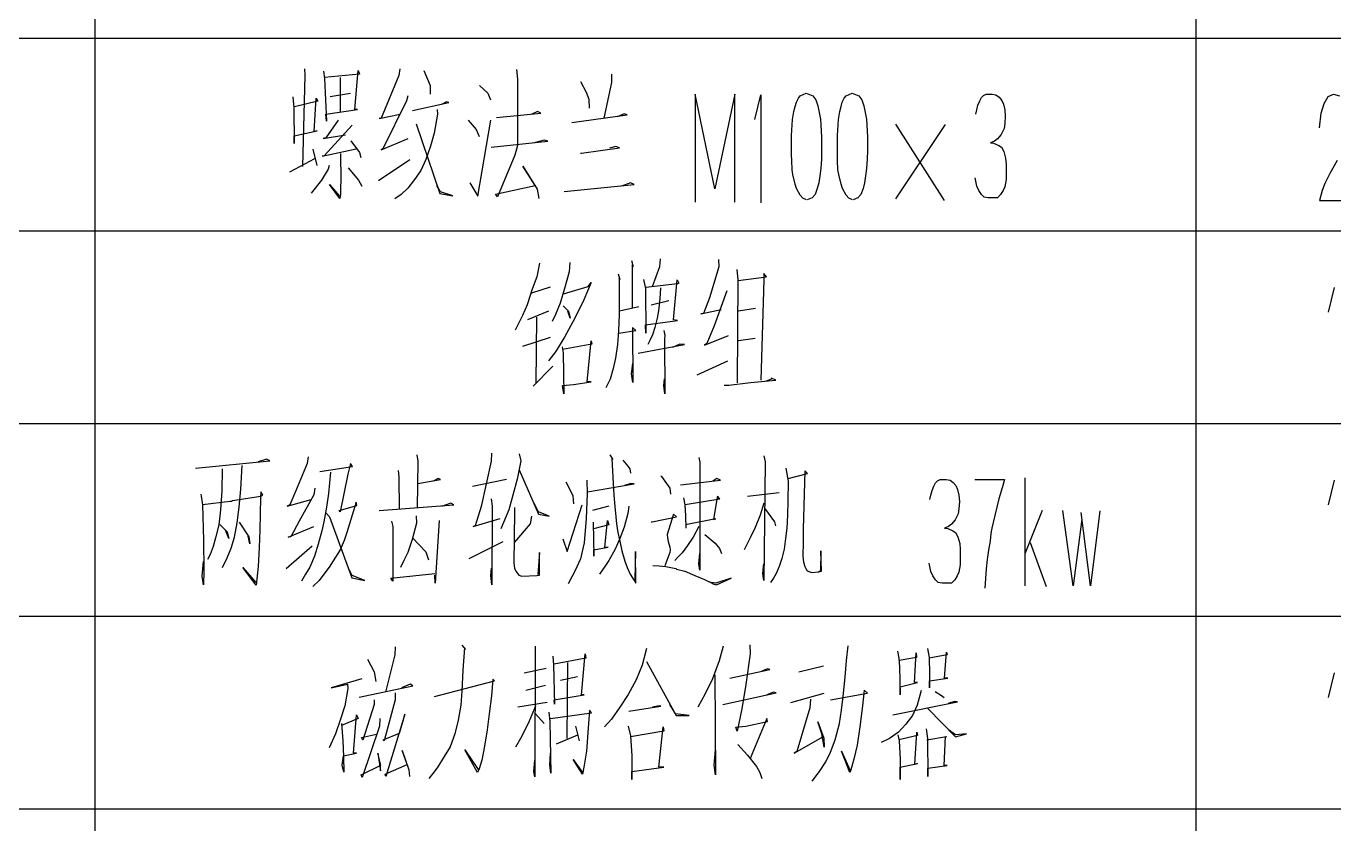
# Model space of a CAD drawing. Extents: x 0 to 8410, y 0 to 11890.
# Drawn here: x 6985 to 7460, y 2054.5 to 2344.4 of the extents above; entities that cross this region are included whole.
import ezdxf

# ---------------------------------------------------------------- set-up
doc = ezdxf.new("R2010")
doc.units = 0
doc.header["$MEASUREMENT"] = 0
doc.layers.add('6', color=7, linetype='Continuous')
doc.layers.add('9', color=7, linetype='Continuous')

# ---------------------------------------------------------------- blocks, each defined once
blk = doc.blocks.new('BLKENT896')
at = {"layer": '9', "color": 2, "linetype": 'Continuous'}
for p, q in [((7119.08, 2118.82), (7118.95, 2115.88)), ((7143.27, 2119.41), (7144.57, 2117.84)), ((7169.93, 2119.02), (7169.8, 2071.57)), ((7238.17, 2119.02), (7236.73, 2113.73)), ((7247.84, 2119.61), (7247.97, 2116.27)), ((7283, 2113.92), (7283.53, 2119.22)), ((7109.02, 2114.31), (7111.37, 2109.8)), ((7118.95, 2115.88), (7115.55, 2102.35)), ((7144.18, 2118.43), (7143.66, 2110.39)), ((7144.57, 2117.84), (7144.18, 2118.43)), ((7176.34, 2115.49), (7176.6, 2112.35)), ((7188.23, 2114.71), (7176.73, 2112.55)), ((7186.67, 2101.37), (7188.1, 2116.27)), ((7188.1, 2116.27), (7188.23, 2114.71)), ((7210.33, 2118.24), (7208.76, 2112.16)), ((7247.97, 2116.27), (7246.4, 2105.1)), ((7282.48, 2107.84), (7283, 2113.92)), ((7301.44, 2117.25), (7301.96, 2114.71)), ((7301.96, 2114.71), (7302.22, 2111.57)), ((7308.36, 2114.9), (7302.09, 2113.92)), ((7307.71, 2105.88), (7308.23, 2116.67)), ((7308.23, 2116.67), (7308.36, 2114.9)), ((7312.42, 2118.24), (7312.94, 2114.9)), ((7319.48, 2115.88), (7312.94, 2114.71)), ((7312.94, 2114.9), (7313.07, 2109.02)), ((7318.56, 2107.45), (7319.34, 2116.86)), ((7319.34, 2116.86), (7319.48, 2115.88)), ((7111.37, 2109.8), (7112.03, 2106.27)), ((7143.66, 2110.39), (7143.27, 2102.75)), ((7173.85, 2110.98), (7165.88, 2109.22)), ((7176.6, 2112.35), (7176.86, 2098.04)), ((7181.57, 2113.14), (7181.44, 2085.49)), ((7208.76, 2112.16), (7206.53, 2106.86)), ((7210.33, 2113.53), (7221.04, 2093.92)), ((7236.73, 2113.73), (7234.25, 2107.25)), ((7240.65, 2107.45), (7255.16, 2110.59)), ((7254.25, 2110.78), (7252.16, 2110)), ((7255.16, 2110.59), (7254.25, 2110.78)), ((7265.62, 2109.8), (7274.64, 2111.96)), ((7302.22, 2111.57), (7302.48, 2101.37)), ((7313.07, 2109.02), (7313.07, 2103.92)), ((7458.01, 2100.4), (7460.23, 2109.4)), ((7106.93, 2107.25), (7095.82, 2103.92)), ((7095.82, 2103.92), (7101.7, 2105.29)), ((7101.7, 2105.29), (7101.83, 2103.73)), ((7106.01, 2100.59), (7125.49, 2104.71)), ((7124.44, 2105.29), (7121.31, 2103.92)), ((7125.1, 2104.9), (7124.44, 2105.29)), ((7125.49, 2104.71), (7125.1, 2104.9)), ((7133.33, 2100.78), (7155.16, 2106.47)), ((7154.51, 2107.06), (7153.99, 2100.98)), ((7155.16, 2106.47), (7154.51, 2107.06)), ((7166.53, 2103.14), (7173.59, 2104.9)), ((7179.08, 2106.67), (7185.23, 2108.04)), ((7206.53, 2106.86), (7203.66, 2101.57)), ((7234.25, 2107.25), (7231.63, 2101.76)), ((7235.16, 2108.63), (7235.42, 2072.35)), ((7246.4, 2105.1), (7244.97, 2096.27)), ((7281.7, 2100.78), (7282.48, 2107.84)), ((7302.48, 2104.31), (7308.76, 2105.88)), ((7302.48, 2101.37), (7302.48, 2104.31)), ((7308.76, 2105.88), (7307.71, 2105.88)), ((7313.07, 2106.47), (7319.74, 2107.45)), ((7313.07, 2103.92), (7313.07, 2106.47)), ((7319.74, 2107.45), (7318.56, 2107.45)), ((7101.83, 2103.73), (7100.78, 2097.45)), ((7111.37, 2099.61), (7111.37, 2097.84)), ((7119.08, 2099.61), (7115.03, 2084.71)), ((7119.08, 2102.16), (7119.08, 2099.61)), ((7143.27, 2102.75), (7142.87, 2097.65)), ((7153.99, 2100.98), (7153.2, 2094.51)), ((7176.73, 2099.61), (7187.71, 2101.37)), ((7176.86, 2098.04), (7176.73, 2099.61)), ((7187.71, 2101.37), (7186.67, 2101.37)), ((7203.66, 2101.57), (7200.65, 2096.86)), ((7231.63, 2101.76), (7229.02, 2096.86)), ((7238.04, 2097.84), (7257.38, 2102.16)), ((7256.47, 2102.35), (7253.99, 2101.37)), ((7257.38, 2102.16), (7256.47, 2102.35)), ((7262.74, 2098.63), (7274.9, 2101.96)), ((7269.93, 2099.8), (7269.67, 2096.67)), ((7277.12, 2099.61), (7290.59, 2101.96)), ((7281.17, 2095.88), (7281.7, 2100.78)), ((7289.41, 2103.14), (7288.76, 2097.45)), ((7290.59, 2101.96), (7289.41, 2103.14)), ((7310.06, 2102.94), (7308.63, 2097.65)), ((7315.16, 2102.55), (7317.51, 2101.18)), ((7317.51, 2101.18), (7318.43, 2100.39)), ((7100.78, 2097.45), (7099.08, 2092.16)), ((7111.37, 2097.84), (7107.32, 2084.9)), ((7142.87, 2097.65), (7141.96, 2092.16)), ((7174.25, 2098.63), (7163.53, 2096.86)), ((7170.06, 2097.25), (7167.32, 2090.98)), ((7174.9, 2095.1), (7175.16, 2091.76)), ((7175.42, 2092.75), (7190.33, 2094.9)), ((7189.67, 2095.88), (7189.28, 2090.98)), ((7190.33, 2094.9), (7189.67, 2095.88)), ((7200.65, 2096.86), (7197.65, 2092.55)), ((7203.92, 2095.49), (7215.55, 2097.25)), ((7214.9, 2097.45), (7212.55, 2096.86)), ((7215.55, 2097.25), (7214.9, 2097.45)), ((7220.91, 2094.51), (7218.82, 2097.84)), ((7244.97, 2096.27), (7243.27, 2088.24)), ((7269.67, 2096.67), (7264.97, 2080.78)), ((7280.39, 2090.98), (7281.17, 2095.88)), ((7288.76, 2097.45), (7287.84, 2089.8)), ((7299.74, 2094.12), (7323.27, 2098.82)), ((7308.63, 2097.65), (7306.93, 2093.92)), ((7312.55, 2096.47), (7322.61, 2086.08)), ((7322.22, 2099.02), (7319.87, 2098.24)), ((7323.27, 2098.82), (7322.22, 2099.02)), ((7099.08, 2092.16), (7097.38, 2087.25)), ((7105.62, 2092.75), (7099.48, 2090.2)), ((7099.48, 2090.98), (7100, 2084.71)), ((7103.92, 2080.2), (7104.97, 2094.12)), ((7104.97, 2094.12), (7105.62, 2092.75)), ((7113.46, 2092.75), (7113.33, 2090)), ((7122.48, 2094.31), (7115.69, 2071.76)), ((7120.65, 2087.45), (7122.22, 2092.75)), ((7122.22, 2092.75), (7122.48, 2094.31)), ((7141.96, 2092.16), (7140.65, 2087.25)), ((7153.2, 2094.51), (7152.42, 2088.63)), ((7167.32, 2090.98), (7164.57, 2085.49)), ((7170.06, 2094.51), (7173.2, 2090.98)), ((7175.16, 2091.76), (7175.55, 2072.94)), ((7189.28, 2090.98), (7188.5, 2080.98)), ((7197.65, 2092.55), (7195.03, 2089.8)), ((7225.88, 2093.92), (7220.91, 2094.51)), ((7221.04, 2093.92), (7225.88, 2093.92)), ((7246.4, 2090), (7254.25, 2091.76)), ((7253.99, 2092.75), (7247.97, 2078.24)), ((7254.25, 2091.76), (7253.99, 2092.75)), ((7274.38, 2086.08), (7272.55, 2091.57)), ((7272.55, 2091.57), (7274.77, 2085.69)), ((7278.82, 2085.1), (7280.39, 2090.98)), ((7304.57, 2090.78), (7301.83, 2087.84)), ((7306.93, 2093.92), (7304.57, 2090.78)), ((7097.38, 2087.25), (7095.03, 2082.16)), ((7106.8, 2085.88), (7112.29, 2087.06)), ((7107.32, 2084.9), (7106.8, 2085.88)), ((7113.33, 2090), (7107.06, 2071.37)), ((7114.64, 2085.1), (7120.65, 2087.45)), ((7140.65, 2087.25), (7138.95, 2082.55)), ((7152.42, 2088.63), (7151.5, 2082.75)), ((7164.57, 2085.49), (7162.74, 2082.35)), ((7177.65, 2083.53), (7185.36, 2086.86)), ((7184.57, 2090), (7185.88, 2084.71)), ((7203.66, 2090), (7204.57, 2086.47)), ((7216.6, 2088.24), (7204.57, 2086.08)), ((7204.57, 2086.47), (7204.97, 2079.22)), ((7214.77, 2075.1), (7216.34, 2089.8)), ((7216.34, 2089.8), (7216.6, 2088.24)), ((7242.74, 2089.61), (7246.4, 2090)), ((7243.27, 2088.24), (7242.74, 2089.61)), ((7263.92, 2080.2), (7274.38, 2086.08)), ((7274.9, 2082.35), (7273.98, 2087.25)), ((7274.77, 2085.69), (7274.9, 2082.35)), ((7287.84, 2089.8), (7286.8, 2083.14)), ((7298.56, 2085.49), (7295.55, 2084.12)), ((7301.83, 2087.84), (7298.56, 2085.49)), ((7301.57, 2086.86), (7302.09, 2084.71)), ((7308.76, 2086.67), (7301.96, 2085.1)), ((7307.84, 2076.08), (7308.49, 2087.84)), ((7308.49, 2087.84), (7308.76, 2086.67)), ((7311.89, 2089.02), (7312.42, 2085.49)), ((7319.34, 2086.08), (7312.15, 2084.9)), ((7312.42, 2085.49), (7312.55, 2071.76)), ((7318.43, 2075.69), (7318.95, 2086.27)), ((7318.95, 2086.27), (7319.34, 2086.08)), ((7322.61, 2086.86), (7320, 2088.63)), ((7322.61, 2086.08), (7326.53, 2087.25)), ((7326.53, 2087.25), (7322.61, 2086.86)), ((7100, 2084.71), (7100.26, 2079.02)), ((7115.03, 2084.71), (7114.64, 2085.1)), ((7123.4, 2076.08), (7121.57, 2081.18)), ((7121.57, 2081.18), (7124.05, 2074.12)), ((7138.95, 2082.55), (7136.86, 2079.02)), ((7148.89, 2073.14), (7144.31, 2081.37)), ((7144.31, 2081.37), (7149.15, 2074.31)), ((7151.5, 2082.75), (7150.46, 2077.65)), ((7188.5, 2080.98), (7187.58, 2075.1)), ((7234.9, 2075.88), (7235.42, 2081.37)), ((7243.53, 2083.33), (7247.06, 2079.41)), ((7264.97, 2080.78), (7263.92, 2080.2)), ((7275.42, 2077.06), (7277.12, 2080.59)), ((7277.12, 2080.59), (7278.82, 2085.1)), ((7284.18, 2073.14), (7281.17, 2080.98)), ((7281.17, 2080.98), (7284.31, 2073.92)), ((7286.8, 2083.14), (7285.62, 2078.04)), ((7302.09, 2084.71), (7302.48, 2077.84)), ((7099.74, 2075.88), (7100.26, 2079.22)), ((7100.39, 2073.33), (7099.74, 2075.88)), ((7100.26, 2079.22), (7104.97, 2080.2)), ((7100.26, 2079.02), (7100.39, 2073.33)), ((7104.97, 2080.2), (7103.92, 2080.2)), ((7106.67, 2072.35), (7113.86, 2075.88)), ((7113.86, 2075.88), (7112.68, 2080.2)), ((7112.68, 2080.2), (7113.72, 2073.73)), ((7113.72, 2073.73), (7113.72, 2075.88)), ((7115.42, 2072.55), (7123.4, 2076.08)), ((7136.86, 2079.02), (7134.25, 2074.9)), ((7150.46, 2077.65), (7149.54, 2074.51)), ((7169.41, 2073.53), (7169.8, 2077.65)), ((7175.16, 2075.88), (7175.42, 2080.2)), ((7175.55, 2072.94), (7175.16, 2075.88)), ((7187.06, 2072.55), (7183.66, 2077.84)), ((7183.66, 2077.84), (7187.06, 2073.14)), ((7204.97, 2079.22), (7204.97, 2070.59)), ((7235.42, 2072.35), (7234.9, 2075.88)), ((7247.06, 2079.41), (7250.33, 2075.29)), ((7273.2, 2073.53), (7275.42, 2077.06)), ((7285.62, 2078.04), (7284.57, 2074.12)), ((7302.48, 2077.84), (7302.48, 2076.86)), ((7302.48, 2076.86), (7302.48, 2070.59)), ((7302.48, 2075.1), (7308.76, 2076.47)), ((7308.76, 2076.47), (7307.84, 2076.08)), ((7107.06, 2071.37), (7106.67, 2072.35)), ((7115.69, 2071.76), (7115.42, 2072.55)), ((7124.05, 2074.12), (7124.18, 2071.76)), ((7132.68, 2072.75), (7131.24, 2070.98)), ((7134.25, 2074.9), (7132.68, 2072.75)), ((7149.54, 2074.51), (7148.89, 2073.14)), ((7169.8, 2071.57), (7169.41, 2073.53)), ((7187.58, 2075.1), (7187.06, 2072.55)), ((7204.97, 2073.53), (7216.6, 2075.1)), ((7204.97, 2070.59), (7204.97, 2073.53)), ((7216.6, 2075.1), (7214.77, 2075.1)), ((7250.33, 2075.29), (7251.5, 2073.14)), ((7251.5, 2073.14), (7252.16, 2070.98)), ((7270.46, 2070), (7273.2, 2073.53)), ((7284.57, 2074.12), (7284.18, 2073.14)), ((7302.48, 2070.59), (7302.48, 2075.1)), ((7312.55, 2074.71), (7319.48, 2075.69)), ((7312.55, 2071.76), (7312.55, 2074.71)), ((7319.48, 2075.69), (7318.43, 2075.69))]:
    blk.add_line(p, q, dxfattribs=at)
blk = doc.blocks.new('BLKENT897')
at = {"layer": '9', "color": 2, "linetype": 'Continuous'}
for p, q in [((7046.47, 2183.73), (7073.53, 2186.47)), ((7072.35, 2187.06), (7069.22, 2186.08)), ((7073.53, 2186.47), (7072.35, 2187.06)), ((7087.12, 2185.49), (7082.81, 2175.29)), ((7087.38, 2187.84), (7087.12, 2185.49)), ((7102.81, 2185.49), (7101.89, 2181.57)), ((7103.59, 2184.31), (7102.81, 2185.49)), ((7126.86, 2188.63), (7127.25, 2186.27)), ((7127.25, 2186.27), (7126.99, 2169.22)), ((7153.92, 2186.27), (7150.26, 2169.8)), ((7154.05, 2189.22), (7153.92, 2186.27)), ((7164.64, 2186.47), (7163.33, 2179.8)), ((7164.12, 2189.02), (7164.64, 2186.47)), ((7197.06, 2188.63), (7198.1, 2186.86)), ((7198.1, 2186.86), (7197.71, 2187.25)), ((7197.71, 2187.25), (7198.23, 2178.24)), ((7201.76, 2186.67), (7203.59, 2184.51)), ((7229.34, 2187.65), (7229.74, 2185.88)), ((7229.74, 2185.88), (7229.74, 2146.67)), ((7253, 2188.24), (7253.4, 2186.08)), ((7253.4, 2186.08), (7253, 2142.94)), ((7056.14, 2183.53), (7056.01, 2175.49)), ((7062.94, 2176.08), (7063.46, 2184.71)), ((7091.7, 2182.55), (7103.59, 2184.31)), ((7095.49, 2182.35), (7094.84, 2174.51)), ((7101.89, 2181.57), (7099.02, 2167.84)), ((7120.06, 2182.94), (7120.33, 2180.59)), ((7120.33, 2180.59), (7120.46, 2168.82)), ((7164.12, 2183.14), (7171.04, 2167.06)), ((7203.59, 2184.51), (7204.25, 2183.53)), ((7204.25, 2183.53), (7204.51, 2181.96)), ((7215.49, 2180.98), (7215.75, 2180.78)), ((7215.75, 2180.78), (7217.58, 2178.24)), ((7260.98, 2183.73), (7261.76, 2179.02)), ((7261.76, 2180), (7268.82, 2181.76)), ((7267.78, 2182.75), (7267.25, 2161.57)), ((7268.82, 2181.76), (7267.78, 2182.75)), ((7062.42, 2169.61), (7062.94, 2176.08)), ((7089.87, 2176.47), (7089.48, 2174.12)), ((7127.25, 2178.24), (7135.49, 2179.61)), ((7134.7, 2180), (7132.87, 2179.02)), ((7135.49, 2179.61), (7134.7, 2180)), ((7159.41, 2179.61), (7147.12, 2177.06)), ((7163.33, 2179.8), (7161.76, 2173.92)), ((7180.98, 2178.82), (7182.68, 2175.49)), ((7188.69, 2179.41), (7188.82, 2174.51)), ((7188.95, 2175.1), (7205.82, 2178.04)), ((7198.23, 2178.24), (7198.49, 2173.92)), ((7204.64, 2178.24), (7202.29, 2177.45)), ((7205.82, 2178.04), (7204.64, 2178.24)), ((7217.58, 2178.24), (7218.76, 2176.47)), ((7218.76, 2176.47), (7219.02, 2174.31)), ((7222.68, 2177.65), (7237.19, 2179.41)), ((7235.88, 2180), (7234.44, 2179.02)), ((7237.19, 2179.41), (7235.88, 2180)), ((7261.76, 2179.02), (7261.63, 2171.76)), ((7313.66, 2174), (7314.05, 2175.6)), ((7314.05, 2175.6), (7314.7, 2177.2)), ((7314.7, 2177.2), (7315.29, 2178.4)), ((7315.29, 2178.4), (7316.08, 2179.2)), ((7316.08, 2179.2), (7316.99, 2179.6)), ((7316.99, 2179.6), (7319.21, 2179.6)), ((7319.21, 2179.6), (7320.59, 2179.4)), ((7320.59, 2179.4), (7321.76, 2178.6)), ((7321.76, 2178.6), (7322.68, 2177.4)), ((7322.68, 2177.4), (7323.33, 2176)), ((7323.33, 2176), (7323.79, 2174)), ((7329.61, 2179.6), (7340.39, 2179.6)), ((7339.48, 2176.6), (7338.36, 2172.6)), ((7340.39, 2179.6), (7339.48, 2176.6)), ((7347.78, 2180.2), (7347.78, 2141)), ((7458.01, 2170.4), (7460.23, 2179.4)), ((7048.43, 2174.31), (7048.56, 2173.53)), ((7048.56, 2173.53), (7049.08, 2170.39)), ((7049.08, 2170.59), (7059.15, 2171.76)), ((7056.01, 2175.49), (7055.62, 2168.63)), ((7059.15, 2171.76), (7059.54, 2171.76)), ((7059.54, 2171.76), (7059.93, 2171.96)), ((7059.93, 2171.96), (7070.26, 2173.53)), ((7070.13, 2173.14), (7069.87, 2161.18)), ((7070.26, 2175.1), (7070.13, 2173.14)), ((7070.91, 2173.92), (7070.26, 2175.1)), ((7070.26, 2173.53), (7070.91, 2173.92)), ((7079.8, 2170), (7088.56, 2172.35)), ((7082.81, 2175.29), (7080.72, 2170.39)), ((7089.48, 2174.12), (7084.12, 2164.51)), ((7094.84, 2174.51), (7094.05, 2169.61)), ((7104.9, 2171.37), (7103.85, 2168.24)), ((7105.16, 2170.2), (7104.9, 2171.37)), ((7139.28, 2170.98), (7135.88, 2169.8)), ((7140.33, 2170.39), (7139.28, 2170.98)), ((7153.92, 2172.55), (7154.31, 2170)), ((7161.76, 2173.92), (7160.33, 2168.63)), ((7171.04, 2167.84), (7169.35, 2171.18)), ((7182.68, 2175.49), (7183.59, 2173.73)), ((7183.59, 2173.73), (7183.85, 2170.78)), ((7188.82, 2174.51), (7188.43, 2165.49)), ((7198.49, 2173.92), (7198.76, 2169.8)), ((7223.72, 2172.94), (7224.25, 2170.39)), ((7224.38, 2170.59), (7236.93, 2172.55)), ((7235.75, 2171.76), (7234.7, 2165.1)), ((7236.14, 2173.53), (7235.75, 2171.76)), ((7236.93, 2172.55), (7236.14, 2173.53)), ((7246.99, 2173.53), (7258.49, 2174.9)), ((7253, 2170.98), (7251.57, 2166.67)), ((7261.63, 2171.76), (7261.5, 2166.67)), ((7313.27, 2172.4), (7313.66, 2174)), ((7323.79, 2174), (7323.98, 2171.6)), ((7323.98, 2171.6), (7323.79, 2169)), ((7338.36, 2172.6), (7336.8, 2166.6)), ((7049.08, 2170.39), (7049.35, 2157.65)), ((7055.62, 2168.63), (7054.97, 2163.14)), ((7061.63, 2163.92), (7062.42, 2169.61)), ((7080.72, 2170.39), (7079.8, 2170)), ((7094.05, 2169.61), (7093.14, 2164.31)), ((7093.92, 2167.45), (7095.23, 2166.08)), ((7095.23, 2166.08), (7103.33, 2143.92)), ((7098.63, 2168.43), (7105.16, 2170.2)), ((7099.02, 2167.84), (7098.63, 2168.43)), ((7103.85, 2168.24), (7102.42, 2163.53)), ((7113.27, 2168.43), (7140.33, 2170.39)), ((7126.6, 2166.47), (7126.73, 2163.73)), ((7150.26, 2169.8), (7148.04, 2162.75)), ((7154.31, 2170), (7154.18, 2141.37)), ((7160.33, 2168.63), (7157.45, 2161.76)), ((7162.42, 2167.84), (7162.16, 2149.22)), ((7162.42, 2169.41), (7162.42, 2167.84)), ((7168.56, 2166.27), (7168.04, 2163.53)), ((7174.97, 2166.27), (7171.04, 2167.84)), ((7171.04, 2167.06), (7174.97, 2166.27)), ((7181.5, 2153.53), (7186.99, 2170.39)), ((7196.67, 2170), (7190.65, 2168.43)), ((7198.76, 2169.8), (7199.15, 2166.08)), ((7199.15, 2166.08), (7199.41, 2163.53)), ((7203.59, 2167.25), (7202.16, 2162.35)), ((7203.85, 2170), (7203.59, 2167.25)), ((7212.35, 2164.31), (7221.24, 2166.08)), ((7220.19, 2167.06), (7217.84, 2159.61)), ((7221.24, 2166.08), (7220.19, 2167.06)), ((7224.25, 2170.39), (7224.51, 2166.47)), ((7224.51, 2166.47), (7224.64, 2161.96)), ((7251.57, 2166.67), (7249.74, 2162.16)), ((7253.14, 2169.22), (7256.8, 2164.31)), ((7261.5, 2166.67), (7261.24, 2161.96)), ((7323.53, 2167.2), (7322.48, 2165)), ((7323.79, 2169), (7323.53, 2167.2)), ((7336.8, 2166.6), (7335.82, 2162)), ((7353.99, 2168.4), (7347.78, 2152.6)), ((7365.29, 2141), (7361.57, 2168.4)), ((7371.57, 2141), (7368.23, 2167.6)), ((7374.97, 2168.2), (7371.57, 2141)), ((7054.97, 2163.14), (7053.79, 2158.43)), ((7055.36, 2163.33), (7057.97, 2160.59)), ((7060.72, 2158.63), (7061.63, 2163.92)), ((7062.42, 2164.12), (7065.82, 2158.82)), ((7080.2, 2158.63), (7089.48, 2162.55)), ((7084.12, 2164.51), (7081.11, 2158.82)), ((7093.14, 2164.31), (7092.35, 2160.98)), ((7102.42, 2163.53), (7101.5, 2160.39)), ((7117.71, 2164.51), (7118.23, 2162.55)), ((7118.23, 2162.55), (7118.23, 2161.76)), ((7118.23, 2161.76), (7118.23, 2142.75)), ((7126.73, 2163.73), (7125.16, 2157.84)), ((7134.97, 2164.71), (7133.53, 2141.96)), ((7147.38, 2162.55), (7157.19, 2165.49)), ((7148.04, 2162.75), (7147.38, 2162.55)), ((7168.04, 2163.53), (7162.42, 2156.86)), ((7188.43, 2165.49), (7187.65, 2156.67)), ((7190.91, 2164.12), (7191.17, 2151.76)), ((7196.67, 2163.14), (7191.04, 2161.76)), ((7195.23, 2154.9), (7196.14, 2164.71)), ((7196.14, 2164.71), (7196.67, 2163.14)), ((7199.41, 2163.53), (7199.93, 2160.39)), ((7202.16, 2162.35), (7200.59, 2158.24)), ((7211.96, 2164.31), (7212.35, 2164.31)), ((7235.49, 2165.29), (7224.51, 2163.14)), ((7229.34, 2162.55), (7227.25, 2158.63)), ((7234.7, 2165.1), (7235.49, 2165.29)), ((7249.74, 2162.16), (7248.04, 2158.63)), ((7256.8, 2164.31), (7257.19, 2162.75)), ((7261.24, 2161.96), (7260.85, 2158.24)), ((7267.25, 2161.57), (7267.25, 2156.86)), ((7320, 2162.6), (7318.56, 2162)), ((7318.56, 2162), (7319.74, 2161.8)), ((7319.74, 2161.8), (7321.63, 2161)), ((7321.17, 2163.4), (7320, 2162.6)), ((7322.48, 2165), (7321.17, 2163.4)), ((7335.82, 2162), (7335.42, 2160)), ((7368.5, 2165.2), (7365.29, 2141)), ((7049.35, 2157.65), (7049.48, 2146.47)), ((7053.79, 2158.43), (7052.87, 2155.29)), ((7058.63, 2158.24), (7057.45, 2161.18)), ((7057.97, 2160.59), (7058.63, 2158.24)), ((7059.41, 2154.71), (7060.72, 2158.63)), ((7066.21, 2156.27), (7065.69, 2159.02)), ((7065.82, 2158.82), (7066.21, 2156.27)), ((7069.87, 2161.18), (7069.61, 2154.9)), ((7081.11, 2158.82), (7080.2, 2158.63)), ((7092.35, 2160.98), (7091.04, 2156.08)), ((7100.46, 2157.45), (7099.02, 2154.12)), ((7101.5, 2160.39), (7100.46, 2157.45)), ((7125.16, 2157.84), (7123.59, 2153.14)), ((7125.29, 2158.43), (7130.13, 2153.33)), ((7145.95, 2150.98), (7158.23, 2157.06)), ((7179.93, 2158.04), (7181.5, 2153.53)), ((7187.65, 2156.67), (7186.34, 2150.78)), ((7200.59, 2158.24), (7198.89, 2154.31)), ((7199.93, 2160.39), (7200.59, 2157.25)), ((7200.59, 2157.25), (7201.37, 2153.73)), ((7217.84, 2159.61), (7217.97, 2158.43)), ((7217.97, 2158.43), (7218.23, 2157.06)), ((7218.23, 2157.06), (7218.76, 2155.1)), ((7227.25, 2158.63), (7225.16, 2155.69)), ((7231.57, 2159.61), (7235.23, 2156.47)), ((7248.04, 2158.63), (7246.86, 2156.27)), ((7260.85, 2158.24), (7260.32, 2154.31)), ((7267.25, 2156.86), (7267.12, 2151.76)), ((7321.63, 2161), (7322.55, 2160.4)), ((7322.55, 2160.4), (7323.4, 2158.8)), ((7323.4, 2158.8), (7324.12, 2156.4)), ((7335.1, 2157.4), (7334.51, 2154)), ((7335.42, 2160), (7335.1, 2157.4)), ((7349.74, 2156.8), (7355.55, 2140.8)), ((7051.83, 2152.35), (7050.91, 2150.59)), ((7052.87, 2155.29), (7051.83, 2152.35)), ((7057.97, 2151.18), (7059.41, 2154.71)), ((7069.61, 2154.9), (7069.22, 2148.04)), ((7079.41, 2147.25), (7088.82, 2155.49)), ((7091.04, 2156.08), (7089.74, 2151.76)), ((7099.02, 2154.12), (7097.32, 2151.37)), ((7123.59, 2153.14), (7122.16, 2150.2)), ((7130.13, 2153.33), (7131.18, 2150.39)), ((7171.44, 2153.14), (7170.91, 2145.1)), ((7171.44, 2144.9), (7171.44, 2153.14)), ((7191.17, 2154.12), (7196.4, 2155.1)), ((7191.17, 2151.76), (7191.17, 2154.12)), ((7196.4, 2155.1), (7195.23, 2154.9)), ((7198.89, 2154.31), (7196.67, 2150.2)), ((7201.37, 2153.73), (7202.42, 2150)), ((7206.34, 2153.53), (7206.08, 2143.14)), ((7206.47, 2141.96), (7206.34, 2153.53)), ((7218.76, 2153.14), (7218.1, 2151.18)), ((7218.76, 2155.1), (7218.89, 2154.12)), ((7218.89, 2154.12), (7218.76, 2153.14)), ((7223.33, 2152.94), (7221.76, 2151.37)), ((7225.16, 2155.69), (7223.33, 2152.94)), ((7229.34, 2149.02), (7229.74, 2152.75)), ((7235.23, 2156.47), (7236.8, 2154.51)), ((7236.8, 2154.51), (7237.58, 2152.75)), ((7246.86, 2156.27), (7245.81, 2154.12)), ((7260.32, 2154.31), (7259.54, 2150.98)), ((7273.66, 2153.73), (7273.53, 2146.47)), ((7273.92, 2146.27), (7273.66, 2153.73)), ((7324.12, 2156.4), (7324.31, 2154.2)), ((7324.31, 2154.2), (7324.31, 2150.4)), ((7334.51, 2154), (7334.12, 2150.6)), ((7048.95, 2144.51), (7049.35, 2149.8)), ((7056.27, 2147.65), (7057.97, 2151.18)), ((7068.56, 2141.18), (7063.72, 2147.65)), ((7063.72, 2147.65), (7068.43, 2142.16)), ((7069.22, 2148.04), (7068.56, 2141.18)), ((7088.04, 2147.84), (7086.47, 2145.29)), ((7089.74, 2151.76), (7088.04, 2147.84)), ((7095.1, 2147.84), (7093.14, 2145.29)), ((7097.32, 2151.37), (7095.1, 2147.84)), ((7122.16, 2150.2), (7120.98, 2147.65)), ((7153.79, 2144.71), (7154.05, 2147.45)), ((7162.16, 2149.22), (7162.42, 2147.45)), ((7162.42, 2147.45), (7162.81, 2146.27)), ((7186.34, 2150.78), (7184.51, 2146.86)), ((7195.23, 2148.04), (7193.27, 2145.29)), ((7196.67, 2150.2), (7195.23, 2148.04)), ((7202.42, 2150), (7203.33, 2147.65)), ((7203.33, 2147.65), (7204.38, 2145.29)), ((7212.61, 2148.43), (7214.97, 2148.24)), ((7214.97, 2148.24), (7217.32, 2148.04)), ((7218.1, 2151.18), (7216.93, 2148.24)), ((7217.32, 2148.04), (7220.98, 2147.25)), ((7221.76, 2151.37), (7220.59, 2150.2)), ((7220.98, 2147.25), (7221.24, 2147.06)), ((7221.24, 2147.06), (7224.25, 2146.27)), ((7229.74, 2146.67), (7229.34, 2149.02)), ((7252.61, 2145.49), (7253, 2149.02)), ((7258.49, 2148.04), (7257.45, 2145.49)), ((7259.54, 2150.98), (7258.49, 2148.04)), ((7267.12, 2151.76), (7267.38, 2149.61)), ((7267.38, 2149.61), (7267.78, 2148.04)), ((7267.78, 2148.04), (7268.17, 2147.25)), ((7268.17, 2147.25), (7268.69, 2146.47)), ((7313.66, 2146.2), (7313, 2149.2)), ((7324.25, 2148.6), (7323.79, 2146)), ((7324.31, 2150.4), (7324.25, 2148.6)), ((7333.72, 2147.2), (7333.2, 2140.2)), ((7334.12, 2150.6), (7333.72, 2147.2)), ((7049.35, 2141.37), (7048.95, 2144.51)), ((7049.48, 2146.47), (7049.35, 2141.37)), ((7086.47, 2145.29), (7085.03, 2142.75)), ((7091.44, 2142.94), (7089.08, 2140.78)), ((7093.14, 2145.29), (7091.44, 2142.94)), ((7103.46, 2144.71), (7102.42, 2146.67)), ((7103.33, 2143.92), (7108.04, 2142.94)), ((7108.04, 2142.94), (7103.46, 2144.71)), ((7117.45, 2143.73), (7133.4, 2145.49)), ((7118.23, 2142.75), (7117.45, 2143.73)), ((7133.53, 2141.96), (7133.4, 2144.9)), ((7154.18, 2141.37), (7153.79, 2144.71)), ((7162.81, 2146.27), (7163.99, 2144.9)), ((7163.99, 2144.9), (7165.03, 2144.51)), ((7165.03, 2144.51), (7170.52, 2144.71)), ((7170.52, 2144.71), (7171.44, 2144.9)), ((7184.51, 2146.86), (7181.89, 2141.76)), ((7204.38, 2145.29), (7205.82, 2142.94)), ((7205.82, 2142.94), (7206.47, 2141.96)), ((7224.25, 2146.27), (7227.91, 2144.71)), ((7227.91, 2144.71), (7231.44, 2143.33)), ((7231.44, 2143.33), (7234.18, 2141.96)), ((7235.49, 2141.96), (7233, 2142.35)), ((7241.11, 2143.73), (7235.49, 2141.96)), ((7235.75, 2141.37), (7241.11, 2143.73)), ((7253, 2142.94), (7252.61, 2145.49)), ((7256.4, 2143.73), (7255.36, 2142.16)), ((7257.45, 2145.49), (7256.4, 2143.73)), ((7268.69, 2146.47), (7270.39, 2145.88)), ((7270.39, 2145.88), (7272.87, 2146.08)), ((7273.53, 2146.47), (7272.74, 2146.08)), ((7272.87, 2146.08), (7273.92, 2146.27)), ((7314.31, 2144.6), (7313.66, 2146.2)), ((7315.29, 2143.2), (7314.31, 2144.6)), ((7316.27, 2142.2), (7315.29, 2143.2)), ((7322.29, 2143.2), (7321.17, 2142)), ((7323.2, 2144.6), (7322.29, 2143.2)), ((7323.79, 2146), (7323.2, 2144.6)), ((7234.18, 2141.96), (7234.57, 2141.76)), ((7234.57, 2141.76), (7235.75, 2141.37)), ((7317.78, 2142), (7316.27, 2142.2)), ((7321.17, 2142), (7317.78, 2142))]:
    blk.add_line(p, q, dxfattribs=at)
blk = doc.blocks.new('BLKENT898')
at = {"layer": '9', "color": 2, "linetype": 'Continuous'}
for p, q in [((7171.5, 2258.24), (7170.46, 2253.33)), ((7182.48, 2258.43), (7182.22, 2255.1)), ((7204.84, 2259.22), (7205.49, 2257.06)), ((7205.49, 2257.06), (7205.1, 2257.65)), ((7205.1, 2257.65), (7205.1, 2241.76)), ((7215.03, 2256.86), (7212.42, 2249.61)), ((7215.29, 2259.8), (7215.03, 2256.86)), ((7236.6, 2256.86), (7233.2, 2245.69)), ((7236.47, 2259.61), (7236.6, 2256.86)), ((7170.46, 2253.33), (7168.76, 2248.82)), ((7182.22, 2255.1), (7180.52, 2249.02)), ((7200, 2254.31), (7200.65, 2252.35)), ((7200.65, 2252.35), (7200.39, 2252.75)), ((7200.39, 2252.75), (7200.39, 2245.88)), ((7209.28, 2252.35), (7209.93, 2249.02)), ((7220.13, 2237.65), (7221.44, 2252.16)), ((7221.44, 2252.16), (7222.09, 2250.98)), ((7243.14, 2255.88), (7243.53, 2252.16)), ((7243.53, 2252.16), (7243.27, 2214.71)), ((7243.66, 2251.96), (7253.86, 2253.33)), ((7252.94, 2252.16), (7251.9, 2215.69)), ((7253.86, 2253.33), (7252.94, 2254.51)), ((7252.94, 2254.51), (7252.94, 2252.16)), ((7168.76, 2248.82), (7166.93, 2243.14)), ((7168.63, 2247.45), (7175.42, 2249.61)), ((7180.52, 2249.02), (7178.95, 2243.73)), ((7180.13, 2247.06), (7189.15, 2249.8)), ((7190.2, 2251.18), (7187.58, 2244.9)), ((7189.15, 2249.8), (7190.2, 2251.18)), ((7209.93, 2249.02), (7210.07, 2232.75)), ((7221.57, 2250.78), (7210.07, 2249.41)), ((7215.42, 2249.22), (7215.16, 2245.29)), ((7222.09, 2250.98), (7221.57, 2250.78)), ((7239.48, 2248.24), (7234.9, 2235.49)), ((7458.01, 2240.4), (7460.23, 2249.4)), ((7166.93, 2243.14), (7165.23, 2239.22)), ((7178.95, 2243.73), (7177.25, 2239.61)), ((7180, 2242.75), (7181.96, 2240.78)), ((7187.58, 2244.9), (7184.31, 2238.24)), ((7200.39, 2245.88), (7200.39, 2239.41)), ((7207.58, 2242.35), (7200.52, 2240.78)), ((7218.43, 2244.51), (7212.03, 2242.94)), ((7215.16, 2245.29), (7214.64, 2240.98)), ((7233.2, 2245.69), (7230.98, 2240)), ((7165.23, 2239.22), (7162.61, 2233.92)), ((7174.77, 2240.78), (7167.06, 2237.65)), ((7170.33, 2238.63), (7170.07, 2214.51)), ((7177.25, 2239.61), (7176.08, 2237.06)), ((7184.31, 2238.24), (7180.52, 2231.37)), ((7182.61, 2238.24), (7181.7, 2240.78)), ((7181.96, 2240.78), (7182.61, 2238.24)), ((7200.39, 2239.41), (7200.13, 2233.73)), ((7209.93, 2235.88), (7221.57, 2237.45)), ((7214.25, 2238.24), (7213.33, 2234.9)), ((7214.64, 2240.98), (7214.25, 2238.24)), ((7221.57, 2237.45), (7220.13, 2237.65)), ((7230.06, 2239.8), (7237.39, 2241.37)), ((7230.98, 2240), (7230.06, 2239.8)), ((7249.93, 2241.76), (7243.79, 2240.78)), ((7200.13, 2233.73), (7199.74, 2228.63)), ((7200.26, 2232.75), (7206.41, 2233.73)), ((7206.41, 2233.73), (7205.23, 2234.9)), ((7205.23, 2234.9), (7205.36, 2214.9)), ((7210.07, 2232.75), (7209.93, 2235.88)), ((7213.33, 2234.9), (7212.55, 2232.16)), ((7216.6, 2233.73), (7216.99, 2231.96)), ((7234.9, 2235.49), (7232.29, 2229.02)), ((7165.36, 2228.04), (7175.42, 2231.37)), ((7180.52, 2231.37), (7177.25, 2226.08)), ((7179.74, 2227.84), (7180, 2225.69)), ((7190.46, 2228.82), (7179.87, 2226.86)), ((7188.76, 2215.1), (7190.2, 2230)), ((7190.2, 2230), (7190.46, 2228.82)), ((7199.74, 2228.63), (7199.08, 2223.73)), ((7207.32, 2225.49), (7224.18, 2228.63)), ((7211.63, 2230.39), (7210.85, 2228.63)), ((7212.55, 2232.16), (7211.63, 2230.39)), ((7216.99, 2231.96), (7216.86, 2230.78)), ((7216.86, 2230.78), (7216.99, 2210.78)), ((7222.48, 2228.82), (7219.74, 2227.65)), ((7224.18, 2228.63), (7222.48, 2228.82)), ((7231.37, 2228.43), (7240.13, 2231.96)), ((7232.29, 2229.02), (7231.37, 2228.43)), ((7243.79, 2230.2), (7249.8, 2230.98)), ((7177.25, 2226.08), (7174.77, 2222.75)), ((7180, 2225.69), (7180.26, 2210.78)), ((7199.08, 2223.73), (7198.17, 2220)), ((7169.15, 2213.53), (7176.34, 2220.78)), ((7198.17, 2220), (7197.12, 2216.08)), ((7204.84, 2218.04), (7205.36, 2221.76)), ((7228.76, 2217.65), (7239.87, 2222.75)), ((7170.07, 2214.51), (7169.15, 2213.53)), ((7179.87, 2213.73), (7183.79, 2214.12)), ((7180.26, 2210.78), (7179.87, 2213.73)), ((7183.79, 2214.12), (7190.2, 2215.1)), ((7190.2, 2215.1), (7188.76, 2215.1)), ((7197.12, 2216.08), (7195.56, 2212.94)), ((7205.36, 2214.9), (7204.84, 2218.04)), ((7216.6, 2213.73), (7216.86, 2216.27)), ((7216.99, 2210.78), (7216.6, 2213.73)), ((7238.56, 2213.92), (7240.26, 2213.92)), ((7240.26, 2213.92), (7248.1, 2214.9)), ((7248.1, 2214.9), (7257.25, 2215.69)), ((7255.56, 2216.08), (7253.59, 2215.29)), ((7255.69, 2216.47), (7255.56, 2216.08)), ((7257.25, 2215.69), (7255.69, 2216.47))]:
    blk.add_line(p, q, dxfattribs=at)
blk = doc.blocks.new('BLKENT899')
at = {"layer": '9', "color": 2, "linetype": 'Continuous'}
for p, q in [((7086.08, 2328.82), (7086.21, 2326.47)), ((7093.01, 2328.04), (7093.4, 2325.29)), ((7104.38, 2314.12), (7105.56, 2328.24)), ((7105.56, 2328.24), (7106.08, 2326.86)), ((7120.72, 2328.82), (7120.33, 2326.47)), ((7129.48, 2328.24), (7131.7, 2322.75)), ((7163.07, 2328.63), (7163.46, 2325.1)), ((7086.21, 2326.47), (7085.42, 2293.33)), ((7106.08, 2326.86), (7093.4, 2325.69)), ((7093.4, 2325.29), (7094.05, 2309.8)), ((7099.02, 2325.69), (7099.02, 2313.14)), ((7120.33, 2326.47), (7113.92, 2310.98)), ((7163.46, 2325.1), (7163.46, 2300.98)), ((7186.34, 2324.31), (7188.43, 2320.39)), ((7197.58, 2323.92), (7194.84, 2310.98)), ((7197.58, 2326.86), (7197.58, 2323.92)), ((7081.9, 2318.63), (7082.16, 2314.71)), ((7089.61, 2306.08), (7090.39, 2318.24)), ((7090.39, 2318.24), (7090.91, 2317.06)), ((7095.36, 2318.82), (7102.81, 2320)), ((7123.59, 2319.02), (7123.2, 2317.25)), ((7131.7, 2322.75), (7131.7, 2319.61)), ((7149.61, 2322.75), (7152.74, 2320)), ((7152.74, 2320), (7153.66, 2317.65)), ((7188.43, 2320.39), (7189.35, 2317.84)), ((7235.16, 2285.2), (7227.97, 2319.6)), ((7227.97, 2319.6), (7227.97, 2280.4)), ((7242.35, 2319.6), (7235.16, 2285.2)), ((7242.35, 2280.4), (7242.35, 2319.6)), ((7249.67, 2310.4), (7251.89, 2319.4)), ((7251.89, 2319.4), (7251.89, 2280.2)), ((7264.77, 2316.8), (7265.49, 2318.2)), ((7265.49, 2318.2), (7266.14, 2319)), ((7266.14, 2319), (7268.37, 2320)), ((7268.37, 2320), (7270.72, 2319)), ((7270.72, 2319), (7271.89, 2317.6)), ((7281.44, 2316.8), (7282.16, 2318.2)), ((7282.16, 2318.2), (7282.81, 2319)), ((7282.81, 2319), (7285.03, 2320)), ((7285.03, 2320), (7287.39, 2319)), ((7287.39, 2319), (7288.56, 2317.6)), ((7331.37, 2317.2), (7331.96, 2318.4)), ((7331.96, 2318.4), (7332.74, 2319.2)), ((7332.74, 2319.2), (7333.66, 2319.6)), ((7333.66, 2319.6), (7335.88, 2319.6)), ((7335.88, 2319.6), (7337.25, 2319.4)), ((7337.25, 2319.4), (7338.43, 2318.6)), ((7338.43, 2318.6), (7339.35, 2317.4)), ((7456.44, 2316.2), (7457.94, 2318.8)), ((7457.94, 2318.8), (7459.84, 2319.6)), ((7459.84, 2319.6), (7462.06, 2319)), ((7082.16, 2314.71), (7082.29, 2301.76)), ((7090.91, 2317.06), (7082.42, 2315.1)), ((7093.79, 2312.35), (7105.29, 2314.12)), ((7105.29, 2314.12), (7104.38, 2314.12)), ((7123.2, 2317.25), (7114.57, 2299.8)), ((7125.29, 2313.73), (7138.5, 2316.67)), ((7134.31, 2314.12), (7134.44, 2312.35)), ((7137.71, 2316.86), (7135.88, 2315.88)), ((7138.5, 2316.67), (7137.71, 2316.86)), ((7170.78, 2313.33), (7168.69, 2312.35)), ((7171.96, 2312.75), (7170.78, 2313.33)), ((7189.35, 2317.84), (7189.48, 2314.51)), ((7263.4, 2310.4), (7263.86, 2313.4)), ((7263.86, 2313.4), (7264.31, 2315.2)), ((7264.31, 2315.2), (7264.77, 2316.8)), ((7271.89, 2317.6), (7272.61, 2315.4)), ((7272.61, 2315.4), (7273.53, 2310.6)), ((7280.06, 2310.4), (7280.52, 2313.4)), ((7280.52, 2313.4), (7280.98, 2315.2)), ((7280.98, 2315.2), (7281.44, 2316.8)), ((7288.56, 2317.6), (7289.28, 2315.4)), ((7289.28, 2315.4), (7290.2, 2310.6)), ((7329.93, 2312.4), (7330.33, 2314)), ((7330.33, 2314), (7330.72, 2315.6)), ((7330.72, 2315.6), (7331.37, 2317.2)), ((7339.35, 2317.4), (7340, 2316)), ((7340, 2316), (7340.46, 2314)), ((7340.46, 2314), (7340.65, 2311.6)), ((7455.39, 2312.8), (7456.44, 2316.2)), ((7094.05, 2309.8), (7093.79, 2312.35)), ((7098.37, 2310.2), (7093.79, 2303.73)), ((7113.27, 2310.78), (7120.85, 2312.35)), ((7113.92, 2310.98), (7113.27, 2310.78)), ((7126.6, 2308.82), (7135.23, 2283.53)), ((7134.44, 2312.35), (7133.14, 2305.49)), ((7145.55, 2310.2), (7148.43, 2306.86)), ((7149.08, 2282.55), (7153.79, 2310.2)), ((7155.88, 2311.18), (7171.96, 2312.75)), ((7183.2, 2309.41), (7203.33, 2312.16)), ((7202.16, 2312.55), (7199.67, 2311.37)), ((7203.33, 2312.16), (7202.16, 2312.55)), ((7263.01, 2304.6), (7263.4, 2310.4)), ((7273.53, 2310.6), (7273.92, 2304.2)), ((7279.67, 2304.6), (7280.06, 2310.4)), ((7290.2, 2310.6), (7290.59, 2304.2)), ((7318.56, 2281), (7300.91, 2308.8)), ((7300.91, 2281.6), (7318.95, 2308.6)), ((7340.46, 2309), (7340.2, 2307.2)), ((7340.65, 2311.6), (7340.46, 2309)), ((7454.74, 2307.4), (7455.39, 2312.8)), ((7082.29, 2304.51), (7090.65, 2306.27)), ((7082.29, 2301.76), (7082.29, 2304.51)), ((7090.65, 2306.27), (7089.61, 2306.08)), ((7092.88, 2303.53), (7100.98, 2304.9)), ((7103.46, 2308.43), (7093.27, 2297.25)), ((7133.14, 2305.49), (7131.83, 2300.78)), ((7148.43, 2306.86), (7149.48, 2304.31)), ((7263.01, 2297.6), (7263.01, 2304.6)), ((7273.92, 2304.2), (7273.92, 2299)), ((7279.67, 2297.6), (7279.67, 2304.6)), ((7290.59, 2304.2), (7290.59, 2299)), ((7339.15, 2305), (7337.84, 2303.4)), ((7340.2, 2307.2), (7339.15, 2305)), ((7089.08, 2299.61), (7090.52, 2293.73)), ((7092.48, 2297.06), (7104.9, 2299.8)), ((7093.79, 2303.73), (7092.88, 2303.53)), ((7102.94, 2302.75), (7106.08, 2298.43)), ((7113.92, 2299.41), (7123.72, 2303.53)), ((7114.57, 2299.8), (7113.92, 2299.41)), ((7131.83, 2300.78), (7130.13, 2295.88)), ((7153.92, 2300.39), (7174.44, 2302.55)), ((7163.46, 2300.98), (7162.55, 2297.45)), ((7173.14, 2302.94), (7169.48, 2301.96)), ((7174.44, 2302.55), (7173.14, 2302.94)), ((7186.73, 2298.24), (7200.46, 2300.2)), ((7199.15, 2300.59), (7196.93, 2300)), ((7200.46, 2300.2), (7199.15, 2300.59)), ((7336.67, 2302.6), (7335.23, 2302)), ((7335.23, 2302), (7336.41, 2301.8)), ((7336.41, 2301.8), (7338.3, 2301)), ((7337.84, 2303.4), (7336.67, 2302.6)), ((7338.3, 2301), (7339.22, 2300.4)), ((7339.22, 2300.4), (7340.06, 2298.8)), ((7080.72, 2291.37), (7089.87, 2296.27)), ((7093.27, 2297.25), (7092.48, 2297.06)), ((7099.15, 2298.04), (7099.28, 2288.24)), ((7106.08, 2298.43), (7106.6, 2296.67)), ((7113.01, 2288.24), (7124.38, 2295.88)), ((7130.13, 2295.88), (7128.3, 2291.96)), ((7162.55, 2297.45), (7156.14, 2282.35)), ((7186.34, 2298.24), (7186.73, 2298.24)), ((7263.07, 2295.6), (7263.01, 2297.6)), ((7263.2, 2292.2), (7263.07, 2295.6)), ((7273.86, 2296.2), (7273.59, 2292.6)), ((7273.92, 2299), (7273.86, 2296.2)), ((7279.74, 2295.6), (7279.67, 2297.6)), ((7279.87, 2292.2), (7279.74, 2295.6)), ((7290.52, 2296.2), (7290.26, 2292.6)), ((7290.59, 2299), (7290.52, 2296.2)), ((7340.06, 2298.8), (7340.78, 2296.4)), ((7340.78, 2296.4), (7340.98, 2294.2)), ((7461.14, 2295.6), (7458.53, 2290.8)), ((7094.71, 2292.35), (7092.22, 2288.43)), ((7095.1, 2293.73), (7094.71, 2292.35)), ((7101.9, 2292.94), (7105.69, 2288.43)), ((7128.3, 2291.96), (7126.08, 2288.63)), ((7169.87, 2286.47), (7165.42, 2293.53)), ((7165.42, 2293.53), (7170.65, 2285.1)), ((7263.53, 2290.4), (7263.2, 2292.2)), ((7264.31, 2287), (7263.53, 2290.4)), ((7273.27, 2290), (7272.88, 2287.4)), ((7273.59, 2292.6), (7273.27, 2290)), ((7280.2, 2290.4), (7279.87, 2292.2)), ((7280.98, 2287), (7280.2, 2290.4)), ((7289.93, 2290), (7289.54, 2287.4)), ((7290.26, 2292.6), (7289.93, 2290)), ((7340.98, 2290.4), (7340.91, 2288.6)), ((7340.98, 2294.2), (7340.98, 2290.4)), ((7458.53, 2290.8), (7456.76, 2287.2)), ((7092.22, 2288.43), (7088.56, 2283.73)), ((7098.89, 2281.76), (7095.23, 2286.86)), ((7095.23, 2286.86), (7098.76, 2282.55)), ((7099.28, 2288.24), (7099.15, 2285.69)), ((7099.15, 2285.69), (7099.15, 2283.33)), ((7105.69, 2288.43), (7106.86, 2286.27)), ((7123.59, 2285.49), (7121.24, 2283.14)), ((7126.08, 2288.63), (7123.59, 2285.49)), ((7135.49, 2284.12), (7134.18, 2286.47)), ((7146.21, 2287.45), (7149.08, 2282.55)), ((7155.49, 2283.33), (7169.87, 2286.47)), ((7170.65, 2285.1), (7171.18, 2281.76)), ((7180.46, 2284.31), (7205.82, 2286.86)), ((7204.51, 2287.45), (7201.24, 2286.27)), ((7205.82, 2286.86), (7204.51, 2287.45)), ((7264.84, 2285.4), (7264.31, 2287)), ((7266.14, 2283), (7264.84, 2285.4)), ((7272.35, 2285.4), (7271.57, 2283.2)), ((7272.88, 2287.4), (7272.35, 2285.4)), ((7281.5, 2285.4), (7280.98, 2287)), ((7282.81, 2283), (7281.5, 2285.4)), ((7289.02, 2285.4), (7288.23, 2283.2)), ((7289.54, 2287.4), (7289.02, 2285.4)), ((7330.33, 2286.2), (7329.67, 2289.2)), ((7330.98, 2284.6), (7330.33, 2286.2)), ((7340.46, 2286), (7339.87, 2284.6)), ((7340.91, 2288.6), (7340.46, 2286)), ((7456.76, 2287.2), (7455.78, 2284.6)), ((7099.15, 2283.33), (7098.89, 2281.76)), ((7121.24, 2283.14), (7118.89, 2281.57)), ((7135.23, 2283.53), (7139.93, 2282.75)), ((7139.93, 2282.75), (7135.49, 2284.12)), ((7156.14, 2282.35), (7155.49, 2283.33)), ((7267.12, 2281.8), (7266.14, 2283)), ((7268.43, 2281.2), (7267.12, 2281.8)), ((7270.46, 2282), (7268.69, 2281.2)), ((7271.57, 2283.2), (7270.46, 2282)), ((7283.79, 2281.8), (7282.81, 2283)), ((7285.1, 2281.2), (7283.79, 2281.8)), ((7287.12, 2282), (7285.36, 2281.2)), ((7288.23, 2283.2), (7287.12, 2282)), ((7331.96, 2283.2), (7330.98, 2284.6)), ((7332.94, 2282.2), (7331.96, 2283.2)), ((7334.44, 2282), (7332.94, 2282.2)), ((7337.84, 2282), (7334.44, 2282)), ((7338.95, 2283.2), (7337.84, 2282)), ((7339.87, 2284.6), (7338.95, 2283.2)), ((7455.78, 2284.6), (7454.74, 2281)), ((7454.74, 2281), (7465.52, 2281))]:
    blk.add_line(p, q, dxfattribs=at)
blk = doc.blocks.new('BLKENT877')
at = {"layer": '9'}
for name in ['BLKENT899', 'BLKENT898', 'BLKENT897', 'BLKENT896']:
    blk.add_blockref(name, (0, 0), dxfattribs=at)
blk = doc.blocks.new('BLKENT829')
at = {"layer": '9', "color": 1, "linetype": 'Continuous'}
for p, q in [((7010, 700), (7010, 3320)), ((7410, 700), (7410, 3320)), ((6510, 2340), (8310, 2340)), ((6510, 2270), (8310, 2270)), ((6510, 2200), (8310, 2200)), ((6510, 2130), (8310, 2130)), ((6510, 2060), (8310, 2060))]:
    blk.add_line(p, q, dxfattribs=at)
at = {"layer": '9'}
blk.add_blockref('BLKENT877', (0, 0), dxfattribs=at)

msp = doc.modelspace()

# ---------------------------------------------------------------- block references
at = {"layer": '6'}
msp.add_blockref('BLKENT829', (0, 0), dxfattribs=at)

doc.saveas('drawing.dxf')
